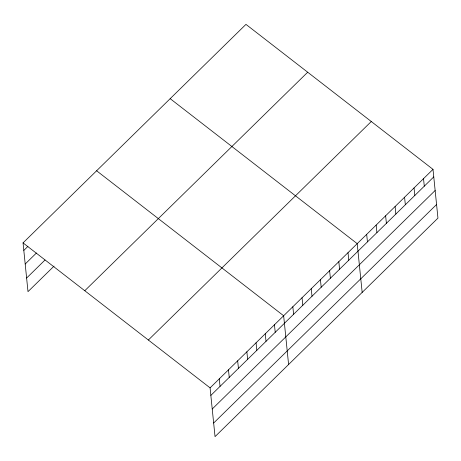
<?xml version="1.0" encoding="UTF-8"?>
<svg xmlns="http://www.w3.org/2000/svg" width="461" height="461" viewBox="0 0 461 461"><rect width="100%" height="100%" fill="white"/><g stroke="black" fill="none" stroke-linecap="round" stroke-linejoin="round"><path stroke-width="0.69" d="M23.05 242.884L245.961 24.375L433 169.36L437.95 218.116L215.039 436.625L210.083 387.868L23.05 242.884L28 291.64L54.058 266.101M23.816 250.415L27.902 246.41M25.199 264.02L36.436 253.003M26.623 278.035L45.011 260.01M84.772 290.73L307.683 72.221M148.361 340.022L371.278 121.514M210.083 387.868L433 169.36M210.85 395.405L433.761 176.891M212.233 409.005L435.144 190.497M213.656 423.025L436.567 204.511M170.172 98.666L357.206 243.65L362.162 292.412M96.614 170.777L283.648 315.762L288.598 364.518M423.526 178.643L424.287 186.181M414.047 187.932L414.814 195.464M404.574 197.222L405.34 204.753M395.1 206.505L395.866 214.042M385.627 215.794L386.393 223.326M376.153 225.077L376.919 232.615M366.679 234.367L367.446 241.898M348.009 252.668L348.775 260.2M338.818 261.681L339.584 269.212M329.621 270.693L330.387 278.225M320.424 279.706L321.19 287.243M311.233 288.719L311.999 296.256M302.036 297.731L302.802 305.268M292.839 306.749L293.605 314.281M274.451 324.775L275.217 332.306M265.254 333.787L266.02 341.324M256.062 342.8L256.823 350.337M246.865 351.818L247.632 359.35M237.669 360.83L238.435 368.362M228.472 369.843L229.238 377.375M219.28 378.856L220.047 386.387"/></g></svg>
